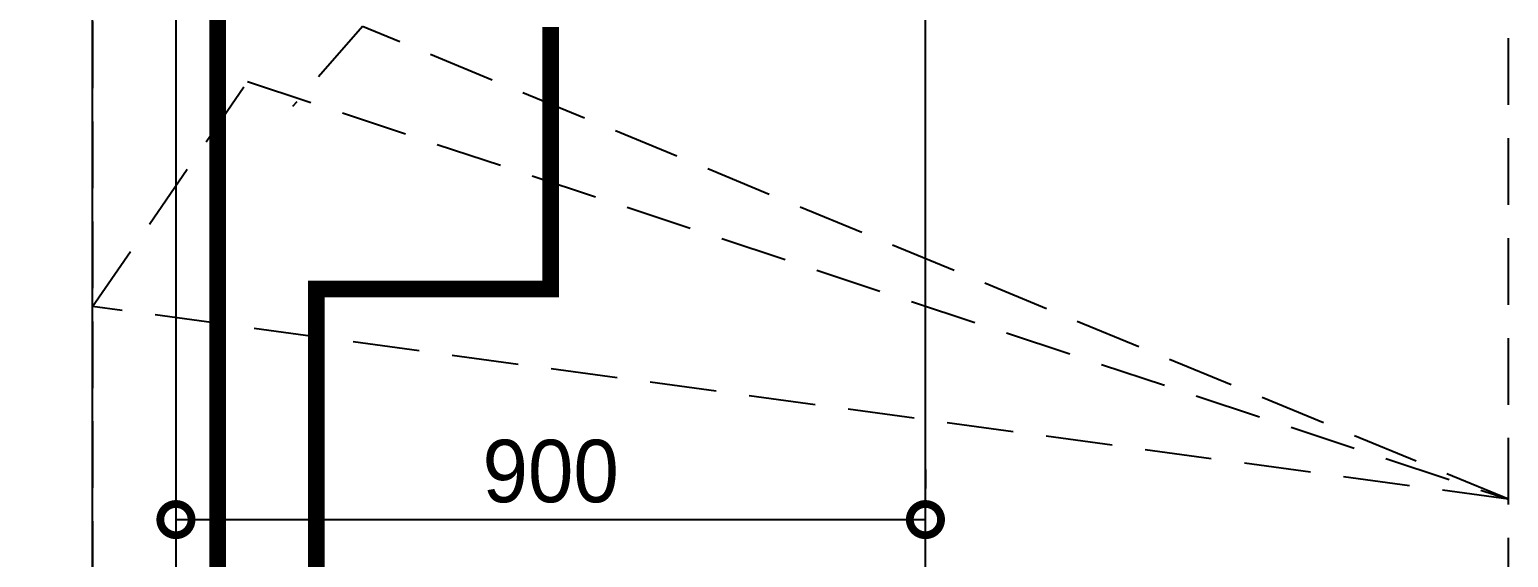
# Model space of a CAD drawing. Header units: millimetres. Extents: x 144680 to 236290, y -190947 to -149396.
# Drawn here: x 225656 to 227432, y -172964 to -172330 of the extents above; entities that cross this region are included whole.
import ezdxf

# ---------------------------------------------------------------- set-up
doc = ezdxf.new("R2010")
doc.units = ezdxf.units.MM
doc.header["$LTSCALE"] = 100
for name, pattern in [('DH-HID2', [1.2, 0.8, -0.4]), ('HID', [2.5, 1.5, -1]), ('HID2', [1, 0.5, -0.5])]:
    doc.linetypes.add(name, pattern=pattern)
for name, color, linetype in [('07-DIM WAL', 5, 'Continuous'), ('3.기호.계단선', 30, 'Continuous'), ('CEIL-LIGHT', 7, 'Continuous'), ('FU-FURM', 251, 'DH-HID2'), ('SYM', 94, 'Continuous')]:
    doc.layers.add(name, color=color, linetype=linetype)
doc.styles.add('스타일1', font='HY울릉도M.TTF')
doc.dimstyles.new('30', dxfattribs={"dimscale": 30, "dimtxt": 2.5, "dimasz": 2.5, "dimexe": 1.25, "dimexo": 2, "dimtad": 1, "dimdec": 0, "dimtxsty": '스타일1', "dimblk": 'DOTSMALL', "dimcen": 2.5, "dimclrd": 1, "dimclre": 1, "dimclrt": 2, "dimadec": 0, "dimazin": 0, "dimtfac": 1, "dimtix": 1, "dimtmove": 0, "dimatfit": 3, "dimldrblk": 'DOTSMALL', "dimfxl": 1.25, "dimarcsym": 0})

# ---------------------------------------------------------------- blocks, each defined once
blk = doc.blocks.new('F-701-3')
at = {"layer": 'FU-FURM'}
for p, q in [((-850, -506.5), (526, -1074)), ((664, -1008), (-850, -506.5)), ((-850, -506.5), (850, -738)), ((850, -738), (664, -1008)), ((526, -1074), (610, -978))]:
    blk.add_line(p, q, dxfattribs=at)
blk.add_lwpolyline([(-830, -2300), (830, -2300, 0.414214), (850, -2280), (850, -20, 0.414214), (830, 0), (-830, 0, 0.414214), (-850, -20), (-850, -2280, 0.414214)], format="xyb", close=True, dxfattribs=at)
blk = doc.blocks.new('vudauseeh')
at = {"layer": 'SYM', "color": 2}
blk.add_line((142460, -173400), (142460, -170110), dxfattribs=at)
blk = doc.blocks.new('cjswjdeh2')
blk.add_blockref('vudauseeh', (85552.9, 2316.5))
at = {"layer": 'FU-FURM', "color": 8, "rotation": 180}
blk.add_blockref('F-701-3', (228862.9, -171084), dxfattribs=at)
blk = doc.blocks.new('_DOTSMALL')
at = {"color": 0, "linetype": 'ByBlock', "const_width": 0.5}
blk.add_lwpolyline([(-0.0625, 0, 1), (0.0625, 0, 1)], format="xyb", close=True, dxfattribs=at)
blk = doc.blocks.new('*D176')
at = {"layer": '07-DIM WAL', "color": 1, "lineweight": -2, "transparency": 16777216}
for p, q in [((225832.2, -172858.5), (225832.2, -172881)), ((226732.2, -172858.5), (226732.2, -172881)), ((225832.2, -172918.5), (226732.2, -172918.5))]:
    blk.add_line(p, q, dxfattribs=at)
at = {"layer": 'Defpoints', "color": 0, "transparency": 16777216}
for p in [(225832.2, -172918.5), (226732.2, -172918.5), (226732.2, -172918.5)]:
    blk.add_point(p, dxfattribs=at)
at = {"layer": '07-DIM WAL', "color": 1, "lineweight": -2, "transparency": 16777216, "xscale": 75, "yscale": 75, "zscale": 75, "rotation": 180}
blk.add_blockref('_DOTSMALL', (225832.2, -172918.5), dxfattribs=at)
at = {"layer": '07-DIM WAL', "color": 1, "lineweight": -2, "transparency": 16777216, "xscale": 75, "yscale": 75, "zscale": 75}
blk.add_blockref('_DOTSMALL', (226732.2, -172918.5), dxfattribs=at)
at = {"layer": '07-DIM WAL', "color": 2, "transparency": 16777216, "insert": (226282.2, -172860.7), "char_height": 75, "attachment_point": 5, "style": '스타일1'}
blk.add_mtext('900', dxfattribs=at)

msp = doc.modelspace()

# ---------------------------------------------------------------- linework, layer by layer
at = {"layer": '3.기호.계단선', "color": 10, "linetype": 'HID'}
msp.add_lwpolyline([(225882.2, -170110, 20, 20, 0), (225882.2, -173400.5, 20, 20, 0)], format="xyseb", dxfattribs=at)
at = {"layer": '3.기호.계단선', "color": 140, "linetype": 'HID2', "const_width": 20}
msp.add_lwpolyline([(223942.8, -174215.2), (226000.8, -174215.2), (226000.8, -172641.8), (226282.2, -172641.8), (226282.2, -172326.9)], dxfattribs=at)
at = {"layer": 'CEIL-LIGHT'}
msp.add_line((226732.2, -173200), (226732.2, -170110), dxfattribs=at)
msp.add_lwpolyline([(225832.2, -170110), (225832.2, -173400)], dxfattribs=at)

# ---------------------------------------------------------------- block references
msp.add_blockref('cjswjdeh2', (-2280.7, -2316.5))

# ---------------------------------------------------------------- dimensions: what is measured, and where the dimension line sits
at = {"layer": '07-DIM WAL'}
dim = msp.add_linear_dim(base=(226732.2, -172918.5), p1=(225832.2, -172918.5), p2=(226732.2, -172918.5), dimstyle='30', dxfattribs=at)
dim.commit()
dim.dimension.update_dxf_attribs({"geometry": '*D176', "text_midpoint": (226282.2, -172860.7)})

doc.saveas('drawing.dxf')
